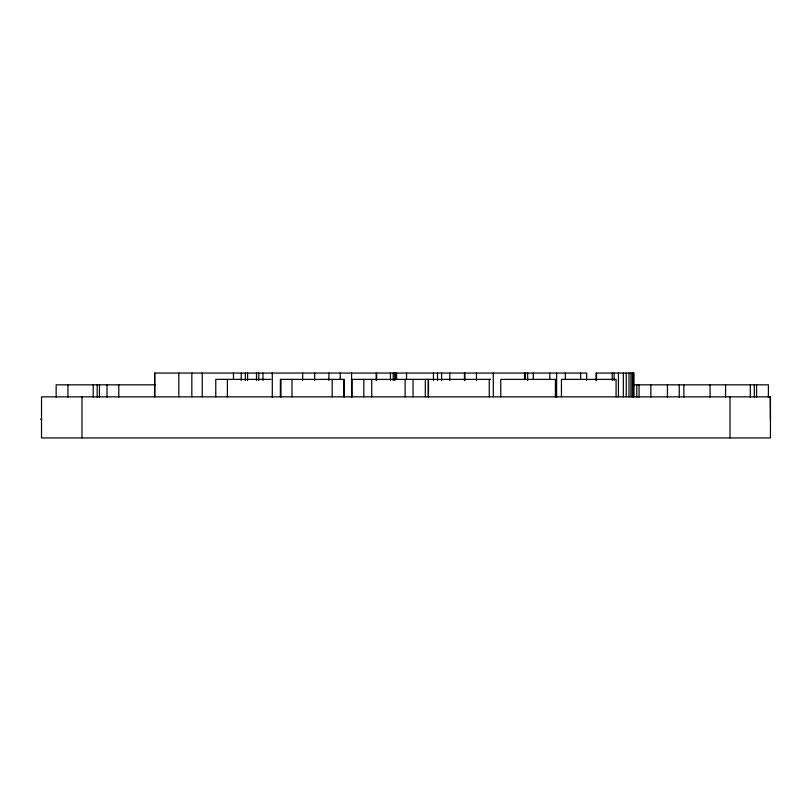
<?xml version="1.0" encoding="UTF-8"?>
<svg xmlns="http://www.w3.org/2000/svg" width="811" height="811" viewBox="0 0 811 811"><rect width="100%" height="100%" fill="white"/><g stroke="black" fill="none" stroke-linecap="round" stroke-linejoin="round"><path stroke-width="1.22" d="M270.925 379.366L215.767 379.366L215.767 396.853M490.564 379.366L352.075 379.366L352.075 396.853M155.367 384.83L56.152 384.83L56.152 397.137M633.432 384.83L768.382 384.83L768.382 397.137M40.55 419.277L41.756 419.277M770.45 419.277L770.207 396.853M756.582 384.83L756.582 397.137M754.321 384.83L754.321 397.137M750.307 384.83L750.307 397.137M730.001 396.853L730.001 437.94M725.571 384.83L725.571 397.137M710.061 384.83L710.061 397.137M683.886 384.83L683.886 397.137M679.233 384.83L679.233 397.137M667.433 384.83L667.433 397.137M650.858 384.83L650.858 397.137M639.058 384.83L639.058 397.137M636.797 384.83L636.797 397.137M634.02 396.792L634.02 373.06L596.065 373.06L596.065 380.552M633.361 373.06L633.361 396.792M632.915 373.06L632.915 396.792M632.387 373.06L632.387 396.792M630.938 373.06L630.938 396.792M628.991 373.06L628.991 396.792M626.234 373.06L626.234 396.792M623.345 373.06L623.345 396.792M618.438 373.06L618.438 396.792M616.076 396.853L616.076 379.366L561.445 379.366L561.445 396.853M614.109 373.06L614.109 380.552M612.234 373.06L612.234 380.552M596.521 373.06L596.521 380.552M586.627 380.552L586.718 373.06L154.637 373.06L154.637 396.792M580.615 373.06L580.615 379.386M565.358 373.06L565.358 379.386M556.61 373.06L556.61 397.116M555.403 396.853L555.403 379.366L500.772 379.366L500.772 396.853M549.777 373.06L549.777 379.386M533.303 373.06L533.303 379.386M527.667 373.06L527.667 380.552M525.457 373.06L525.457 379.386M524.514 373.06L524.514 379.386M493.301 373.06L493.301 396.741M489.266 379.366L489.266 396.853M476.473 373.06L476.473 380.541M464.835 373.06L464.835 380.552M464.46 373.06L464.46 380.541M449.781 373.06L449.781 380.541M441.62 373.06L441.62 380.541M437.534 373.06L437.534 380.541M433.449 373.06L433.449 380.541M428.482 379.366L428.482 396.853M428.238 379.366L428.238 396.853M425.309 379.366L425.309 396.853M413.042 379.366L413.042 396.853M406.524 373.06L406.524 379.386M405.125 379.366L405.125 396.853M396.599 373.06L396.599 379.386M395.545 373.06L395.545 379.386M394.785 373.06L394.785 380.552M393.254 373.06L393.254 380.552M390.436 373.06L390.436 380.552M376.557 373.06L376.557 380.552M376.456 373.06L376.456 379.386M376.375 373.06L376.375 380.552M371.732 379.366L371.732 396.853M363.815 379.366L363.815 396.853M351.579 373.06L351.579 397.116M344.158 396.853L344.158 379.366L280.373 379.366L280.373 396.853M343.803 379.366L343.803 396.853M340.235 373.06L340.235 379.386M332.186 379.366L332.186 396.853M328.891 373.06L328.891 380.541M314.678 373.06L314.678 380.552M302.675 373.06L302.675 380.552M291.99 379.366L291.99 396.853M280.961 379.366L280.961 396.853M272.293 373.06L272.293 397.116M262.946 373.06L262.946 380.541M258.78 373.06L258.78 380.541M256.519 373.06L256.519 380.541M247.598 373.06L247.598 380.541M245.348 373.06L245.348 380.541M241.222 373.06L241.222 380.541M233.477 373.06L233.477 379.386M227.384 379.366L227.384 396.853M202.243 373.06L202.243 396.792M191.832 373.06L191.832 396.792M178.826 373.06L178.826 396.792M154.769 373.06L154.769 396.792M118.801 384.83L118.801 397.137M107.001 384.83L107.001 397.137M99.469 384.83L99.469 397.137M97.208 384.83L97.208 397.137M93.194 384.83L93.194 397.137M81.972 396.853L81.972 437.94M67.952 384.83L67.952 397.137M770.45 396.853L41.523 396.853L41.523 437.94L770.45 437.94L770.45 396.853"/></g></svg>
